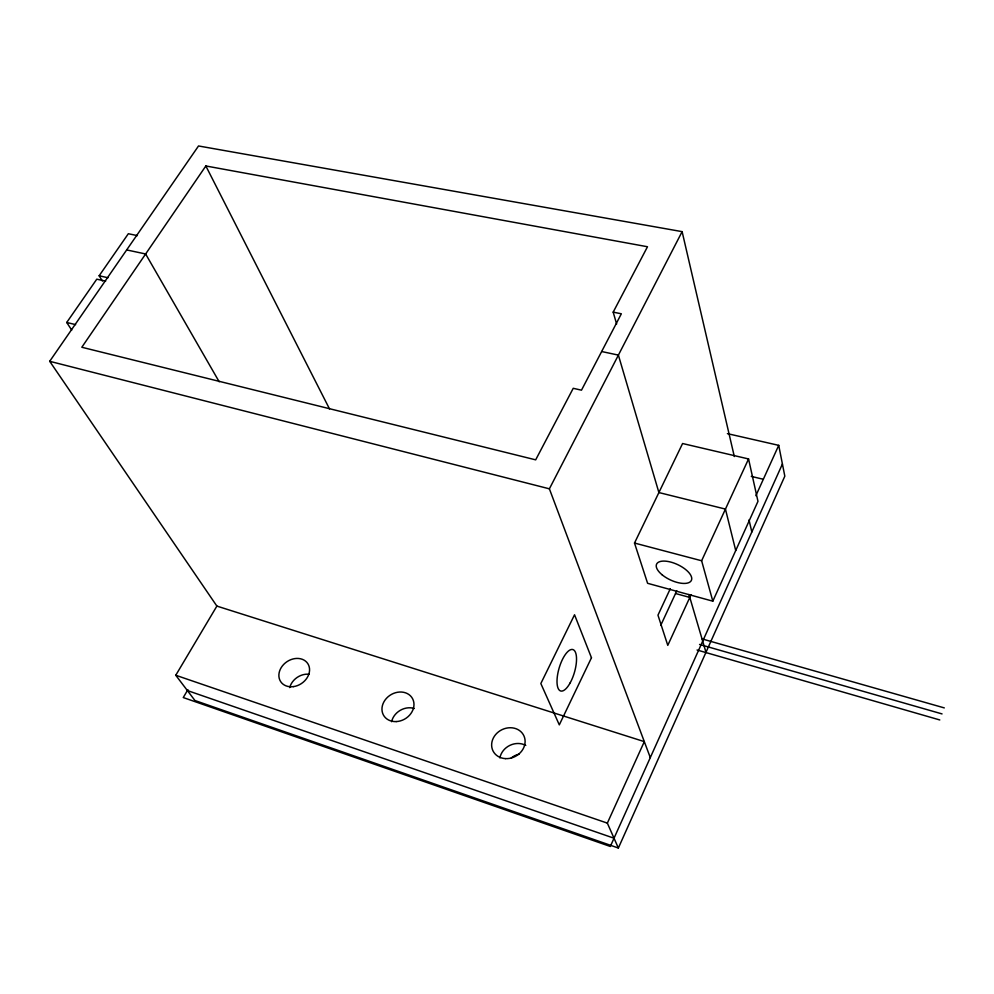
<?xml version="1.0" encoding="UTF-8"?>
<svg xmlns="http://www.w3.org/2000/svg" width="994" height="994" viewBox="0 0 994 994"><rect width="100%" height="100%" fill="white"/><g stroke="black" fill="none" stroke-linecap="round" stroke-linejoin="round"><path stroke-width="1.49" d="M734.317 456.532L682.12 231.639L198.527 145.969L49.7 361.307L216.878 606.091L175.764 675.261L194.948 700.521L618.367 848.031L784.825 476.176L778.724 445.349L727.409 433.632M782.415 464.012L610.304 846.466L183.256 697.552L187.928 689.612M618.367 848.031L607.346 823.119L644.311 741.623L216.878 606.091M755.875 495.708L778.724 445.349M712.822 601.171L757.975 501.349L748.557 458.955L682.58 443.523L634.507 543.047L647.603 583.304L712.822 601.171L701.627 560.765L748.557 458.955M691.066 594.685L667.782 645.367L657.966 615.162L670.291 588.721M660.724 625.412L676.79 590.796M650.3 757.59L549.384 488.824L682.12 231.639M613.186 312.141L647.492 246.748L205.845 165.973L81.819 347.254L535.679 459.849L573.227 388.306L581.49 390.17L621.349 313.793L613.186 312.141L616.628 324.032M71.717 330.12L66.722 322.478L96.778 279.177L105.637 281.178M102.32 280.942L99.151 275.773L128.338 233.727L137.408 235.615M126.685 249.929L145.633 253.979L219.189 381.771M601.656 351.528L618.392 355.106L658.898 492.552L725.446 509.09L735.722 550.539M99.151 275.773L107.998 277.748M751.29 476.399L763.33 479.27M66.722 322.478L75.619 324.628M49.7 361.307L549.384 488.824M634.507 543.047L701.627 560.765M675.535 593.517L689.811 597.431M702.05 638.906L944.3 707.902M699.565 644.447L942.051 713.916M697.055 650.001L939.79 719.954M175.764 675.261L607.346 823.119M187.369 690.544L614.019 838.215M205.845 165.973L329.499 408.894M688.941 594.487L705.976 652.312M749.029 519.924L751.824 531.989M499.895 757.925A16.96 14.835 -27.7 0 1 525.776 745.425M511.326 757.913A16.799 14.761 -27.8 0 1 518.98 754.197M289.726 687.599A16.053 13.034 -34.3 0 1 309.32 674.28M391.611 721.694A16.488 13.904 -31.9 0 1 414.287 708.511M591.467 657.755L559.299 724.862L540.835 683.537L574.544 614.777L591.467 657.755M570.258 682.704A21.595 7.952 -73.6 0 0 572.929 649.579A21.595 7.952 -73.6 0 0 557.125 678.579A21.595 7.952 -73.6 0 0 570.258 682.704M505.437 758.621A17.196 14.947 -27.6 0 0 524.111 736.293A17.196 14.947 -27.6 0 0 495.559 734.665A17.196 14.947 -27.6 0 0 505.437 758.621M396.221 721.582A16.712 13.991 -31.7 0 0 412.622 698.782A16.712 13.991 -31.7 0 0 385.063 700.037A16.712 13.991 -31.7 0 0 396.221 721.582M293.578 686.606A16.277 13.108 -34.1 0 0 307.829 663.669A16.277 13.108 -34.1 0 0 281.265 667.521A16.277 13.108 -34.1 0 0 293.578 686.606M662.066 574.756A19.172 8.474 25 0 0 691.352 580.434A19.172 8.474 25 0 0 668.589 561.585A19.172 8.474 25 0 0 662.066 574.756"/></g></svg>
